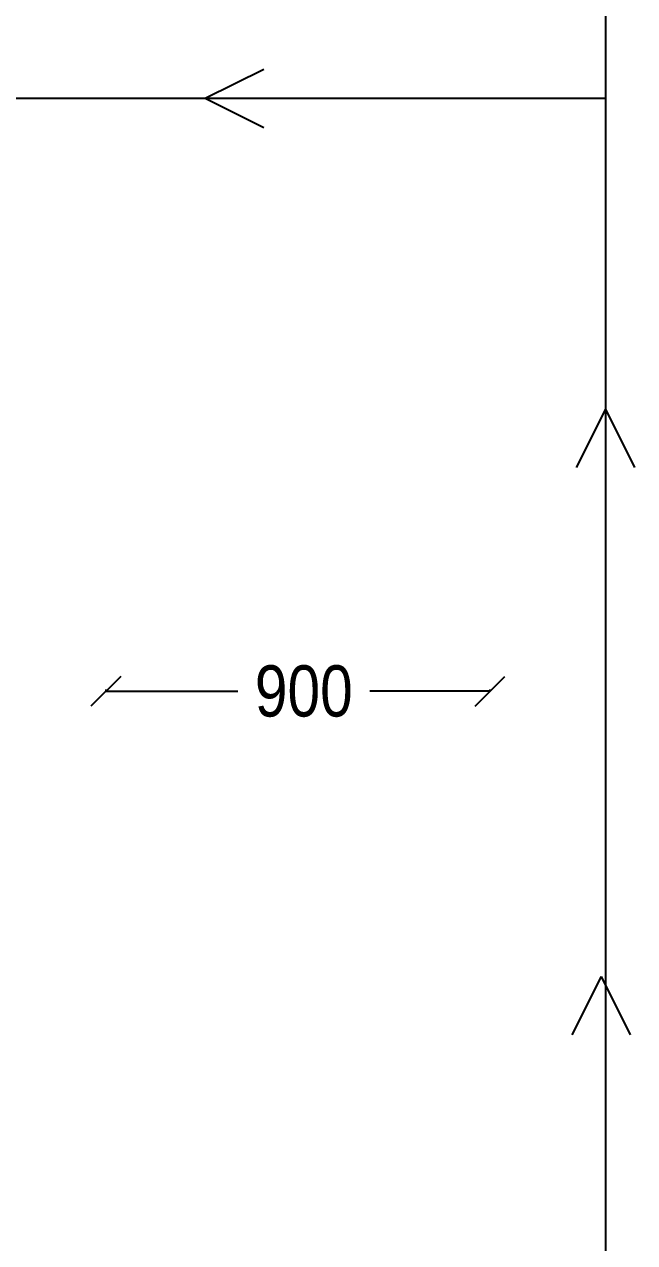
# Model space of a CAD drawing. Header units: millimetres. Extents: x 44692 to 659456, y -26273 to 14445.
# Drawn here: x 68675 to 70104, y -21707 to -18851 of the extents above; entities that cross this region are included whole.
import ezdxf

# ---------------------------------------------------------------- set-up
doc = ezdxf.new("R2010")
doc.units = ezdxf.units.MM
doc.header["$LTSCALE"] = 100
doc.layers.add('Cotas secundarias', color=41, linetype='Continuous')
doc.layers.add('Flujo personas', color=7, linetype='Continuous', true_color=0x4991c1)
doc.styles.add('OpenSansCondensed-Light', font='OpenSansCondensed-Light.ttf')
doc.dimstyles.new('Cotas Mateo', dxfattribs={"dimtxt": 120, "dimasz": 70, "dimexe": 0.375, "dimexo": 0.125, "dimgap": 0.1, "dimtad": 1, "dimdec": 0, "dimzin": 12, "dimdsep": 46, "dimtxsty": 'OpenSansCondensed-Light', "dimblk": 'OBLIQUE', "dimcen": 2.5, "dimazin": 3, "dimtfac": 0.5, "dimtdec": 0, "dimtmove": 2, "dimatfit": 3, "dimarcsym": 0})

# ---------------------------------------------------------------- blocks, each defined once
blk = doc.blocks.new('_OBLIQUE')
at = {"color": 0, "linetype": 'ByBlock'}
blk.add_line((-0.5, -0.5), (0.5, 0.5), dxfattribs=at)
blk = doc.blocks.new('*D73')
at = {"layer": 'Cotas secundarias', "color": 0, "lineweight": -2, "transparency": 16777216}
for p, q in [((68865.5, -20410.3), (68865.5, -20415)), ((68865.5, -20414.6), (69175, -20414.6)), ((69765.5, -20414.6), (69483.8, -20414.6)), ((69765.5, -20410.3), (69765.5, -20415))]:
    blk.add_line(p, q, dxfattribs=at)
at = {"layer": 'Defpoints', "color": 0, "transparency": 16777216}
for p in [(68865.5, -20410.2), (69765.5, -20410.2), (69765.5, -20414.6)]:
    blk.add_point(p, dxfattribs=at)
at = {"layer": 'Cotas secundarias', "color": 0, "lineweight": -2, "transparency": 16777216, "xscale": 70, "yscale": 70, "zscale": 70, "rotation": 180}
blk.add_blockref('_OBLIQUE', (68865.5, -20414.6), dxfattribs=at)
at = {"layer": 'Cotas secundarias', "color": 0, "lineweight": -2, "transparency": 16777216, "xscale": 70, "yscale": 70, "zscale": 70}
blk.add_blockref('_OBLIQUE', (69765.5, -20414.6), dxfattribs=at)
at = {"layer": 'Cotas secundarias', "color": 0, "transparency": 16777216, "insert": (69329.4, -20414.6), "char_height": 120, "attachment_point": 5, "style": 'OpenSansCondensed-Light'}
blk.add_mtext('900', dxfattribs=at)

msp = doc.modelspace()

# ---------------------------------------------------------------- linework, layer by layer
at = {"layer": 'Flujo personas'}
for p, q in [((70037.202, -19024.636), (70037.202, -18373.584)), ((69098.642, -19024.386), (69235.367, -18956.024)), ((70037.202, -19024.636), (67903.383, -19024.636)), ((69098.642, -19024.386), (69235.367, -19092.748)), ((70037.202, -23270.146), (70037.202, -19024.636)), ((70036.024, -19753.034), (69967.662, -19889.759)), ((70036.024, -19753.034), (70104.386, -19889.759)), ((70025.676, -21083.42), (69957.314, -21220.144)), ((70025.676, -21083.42), (70094.038, -21220.144))]:
    msp.add_line(p, q, dxfattribs=at)

# ---------------------------------------------------------------- dimensions: what is measured, and where the dimension line sits
at = {"layer": 'Cotas secundarias'}
dim = msp.add_linear_dim(base=(69765.508, -20414.596), p1=(68865.508, -20410.156), p2=(69765.508, -20410.156), dimstyle='Cotas Mateo', dxfattribs=at)
dim.commit()
dim.dimension.update_dxf_attribs({"geometry": '*D73', "text_midpoint": (69329.414, -20414.596), "dimtype": 160})

doc.saveas('drawing.dxf')
